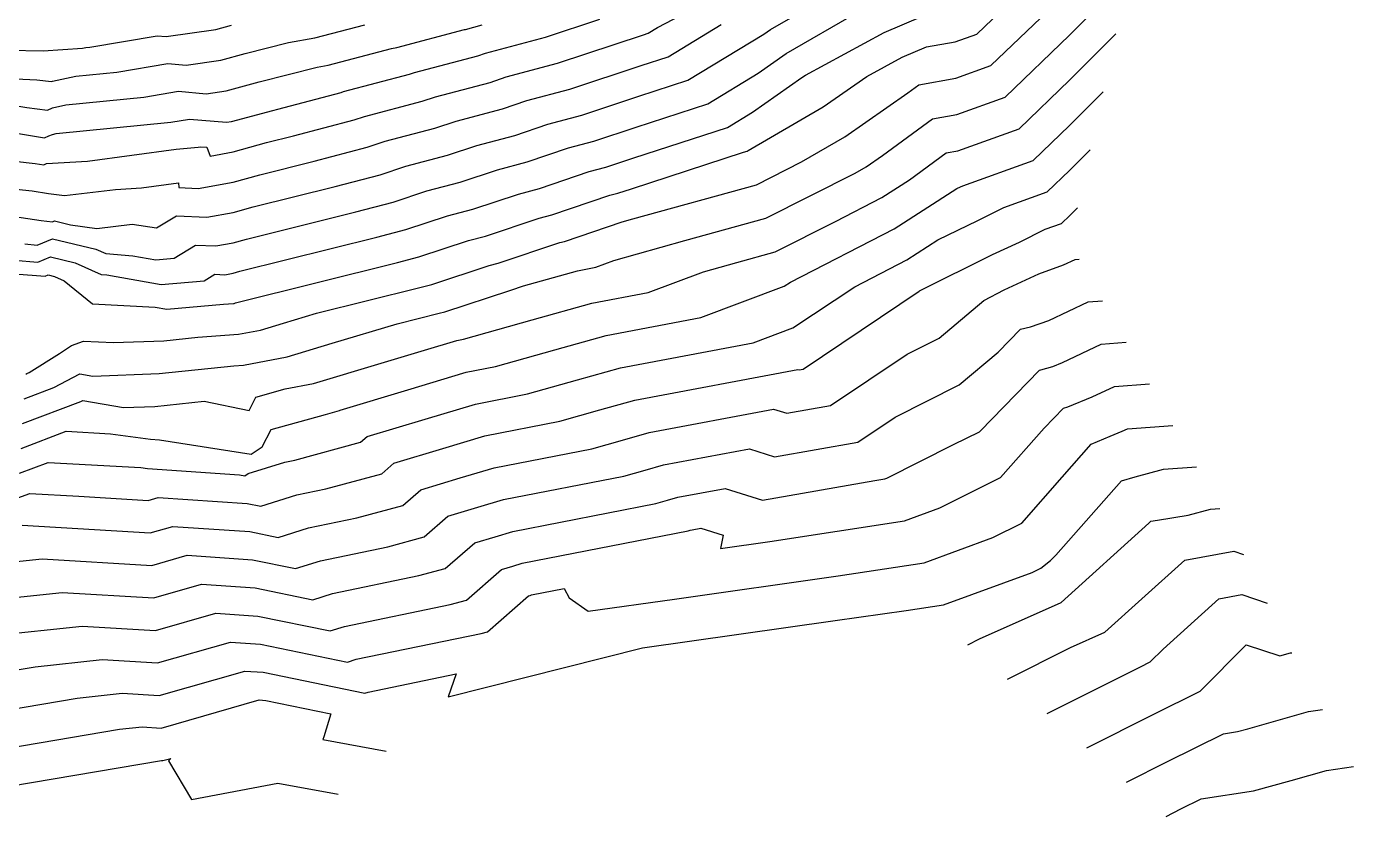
# Model space of a CAD drawing. Header units: metres. Extents: x 706150 to 707002, y 953723 to 954386.
# Drawn here: x 706641.2 to 706736.5, y 953882.9 to 953939.6 of the extents above; entities that cross this region are included whole.
import ezdxf

# ---------------------------------------------------------------- set-up
doc = ezdxf.new("R2010")
doc.units = ezdxf.units.M

msp = doc.modelspace()

# ---------------------------------------------------------------- linework, layer by layer
at = {"layer": 'CONTOUR_100'}
msp.add_polyline3d([(706714.4674, 953890.3361, 100), (706721.1639, 953893.6852, 100), (706721.8754, 953894.0399, 100), (706722.7918, 953894.9653, 100), (706726.7828, 953898.5759, 100), (706728.4394, 953898.875, 100), (706730.271, 953898.2629, 100)], dxfattribs=at)
at = {"layer": 'CONTOUR_101'}
for points in [[(706711.6223, 953892.7986, 101), (706716.1507, 953895.0634, 101), (706718.6156, 953896.1658, 101), (706721.2652, 953898.5701, 101), (706724.3425, 953901.354, 101), (706727.8732, 953901.9914, 101), (706728.5643, 953901.7605, 101)], [(706636.8773, 953884.5847, 101), (706650.9041, 953886.9586, 101), (706650.9598, 953886.9645, 101), (706651.0054, 953886.9617, 101), (706651.56, 953887.1204, 101), (706651.4053, 953886.9319, 101), (706653.0522, 953884.1625, 101), (706659.26, 953885.3494, 101), (706663.5817, 953884.5536, 101)]]:
    msp.add_polyline3d(points, dxfattribs=at)
at = {"layer": 'CONTOUR_102'}
for points in [[(706708.7772, 953895.2612, 102), (706709.627, 953895.6861, 102), (706715.4776, 953898.3028, 102), (706721.7669, 953904.0098, 102), (706721.9023, 953904.1322, 102), (706722.3901, 953904.2203, 102), (706724.5951, 953904.5813, 102), (706726.1982, 953905.0057, 102), (706726.8672, 953905.055, 102)], [(706636.3344, 953887.2495, 102), (706647.8784, 953889.2032, 102), (706649.5241, 953889.3777, 102), (706650.874, 953889.2961, 102), (706657.9118, 953891.3105, 102), (706658.3827, 953891.2786, 102), (706663.0572, 953890.3205, 102), (706662.5459, 953888.6694, 102), (706662.4797, 953888.4674, 102), (706667.0283, 953887.6298, 102)]]:
    msp.add_polyline3d(points, dxfattribs=at)
at = {"layer": 'CONTOUR_103'}
msp.add_polyline3d([(706635.7915, 953889.9143, 103), (706644.8528, 953891.4478, 103), (706648.0884, 953891.791, 103), (706650.7426, 953891.6305, 103), (706656.8774, 953893.3864, 103), (706658.1909, 953893.2974, 103), (706665.5024, 953891.7988, 103), (706665.7398, 953891.8737, 103), (706672.0395, 953893.1763, 103), (706671.4873, 953891.5283, 103), (706685.4234, 953895.0624, 103), (706699.2564, 953897.0148, 103), (706704.3579, 953897.7353, 103), (706707.0404, 953898.146, 103), (706713.3924, 953900.469, 103), (706714.0161, 953900.7709, 103), (706714.7193, 953901.3169, 103), (706715.0953, 953901.7094, 103), (706719.8137, 953907.0357, 103), (706720.7826, 953907.324, 103), (706722.8181, 953907.8629, 103), (706725.1848, 953908.0374, 103)], dxfattribs=at)
at = {"layer": 'CONTOUR_104'}
msp.add_polyline3d([(706635.2486, 953892.5791, 104), (706641.8271, 953893.6924, 104), (706646.6528, 953894.2043, 104), (706650.6112, 953893.9649, 104), (706655.843, 953895.4624, 104), (706657.999, 953895.3163, 104), (706664.2563, 953894.0338, 104), (706664.8841, 953894.2317, 104), (706673.8365, 953896.0828, 104), (706674.3028, 953896.2091, 104), (706677.2405, 953898.775, 104), (706677.3628, 953898.8116, 104), (706677.4683, 953898.8433, 104), (706679.8012, 953899.2989, 104), (706680.1529, 953898.6505, 104), (706681.5318, 953897.6806, 104), (706687.7302, 953898.5555, 104), (706699.4657, 953900.2129, 104), (706705.6365, 953901.1578, 104), (706710.5771, 953902.9646, 104), (706712.6503, 953904.003, 104), (706715.5595, 953907.2928, 104), (706717.6209, 953909.6729, 104), (706718.9908, 953910.2375, 104), (706719.8466, 953910.5931, 104), (706720.2401, 953910.7792, 104), (706723.5024, 953911.0198, 104)], dxfattribs=at)
at = {"layer": 'CONTOUR_105'}
msp.add_polyline3d([(706638.8014, 953895.937, 105), (706645.2171, 953896.6176, 105), (706650.4798, 953896.2993, 105), (706654.8086, 953897.5383, 105), (706657.8071, 953897.3352, 105), (706663.0103, 953896.2687, 105), (706664.0284, 953896.5897, 105), (706671.6091, 953898.1572, 105), (706672.7849, 953898.4756, 105), (706675.3099, 953900.681, 105), (706676.1078, 953900.9199, 105), (706676.7961, 953901.1266, 105), (706688.6928, 953903.45, 105), (706688.8493, 953903.494, 105), (706688.9849, 953903.532, 105), (706689.6182, 953903.6516, 105), (706691.2207, 953903.1446, 105), (706691.0316, 953902.1903, 105), (706694.5735, 953902.6905, 105), (706704.2325, 953904.1696, 105), (706706.7701, 953905.0976, 105), (706711.1292, 953907.2809, 105), (706714.2606, 953910.822, 105), (706715.6503, 953912.2458, 105), (706715.9602, 953912.338, 105), (706717.7085, 953913.0645, 105), (706719.2982, 953913.8161, 105), (706721.8201, 953914.0021, 105)], dxfattribs=at)
at = {"layer": 'CONTOUR_106'}
msp.add_polyline3d([(706635.7758, 953898.1817, 106), (706643.7814, 953899.0309, 106), (706650.3485, 953898.6337, 106), (706653.7742, 953899.6143, 106), (706657.6152, 953899.3541, 106), (706661.7642, 953898.5037, 106), (706663.1728, 953898.9477, 106), (706669.3816, 953900.2315, 106), (706671.267, 953900.7422, 106), (706673.3792, 953902.587, 106), (706674.8527, 953903.0281, 106), (706676.1238, 953903.4099, 106), (706686.3904, 953905.4149, 106), (706687.2305, 953905.6512, 106), (706687.9583, 953905.8552, 106), (706691.3573, 953906.4968, 106), (706694.0311, 953905.651, 106), (706702.1015, 953907.07, 106), (706702.8286, 953907.1813, 106), (706702.9632, 953907.2306, 106), (706707.7609, 953909.6336, 106), (706709.6097, 953910.5606, 106), (706709.6671, 953910.609, 106), (706713.9336, 953914.9752, 106), (706714.0253, 953914.9956, 106), (706714.8875, 953915.2521, 106), (706715.5705, 953915.5358, 106), (706718.3563, 953916.8531, 106), (706720.1377, 953916.9845, 106)], dxfattribs=at)
at = {"layer": 'CONTOUR_107'}
msp.add_polyline3d([(706635.2508, 953900.6915, 107), (706642.3458, 953901.4441, 107), (706650.2171, 953900.9681, 107), (706652.7399, 953901.6902, 107), (706657.4233, 953901.373, 107), (706660.5182, 953900.7386, 107), (706662.3171, 953901.3057, 107), (706667.1541, 953902.3059, 107), (706669.7491, 953903.0087, 107), (706671.4486, 953904.493, 107), (706673.5976, 953905.1364, 107), (706675.4516, 953905.6931, 107), (706684.088, 953907.3798, 107), (706685.6116, 953907.8084, 107), (706686.9316, 953908.1783, 107), (706693.0963, 953909.3421, 107), (706694.9079, 953908.769, 107), (706700.8899, 953909.8208, 107), (706703.5604, 953911.6135, 107), (706708.1679, 953913.9237, 107), (706710.9562, 953916.275, 107), (706712.5694, 953917.926, 107), (706713.2867, 953918.0853, 107), (706714.5844, 953918.5519, 107), (706717.4143, 953919.89, 107), (706718.4554, 953919.9668, 107)], dxfattribs=at)
at = {"layer": 'CONTOUR_108'}
msp.add_polyline3d([(706640.9101, 953903.8574, 108), (706650.0857, 953903.3025, 108), (706651.7055, 953903.7662, 108), (706657.2314, 953903.3918, 108), (706659.2721, 953902.9736, 108), (706661.4614, 953903.6637, 108), (706664.9266, 953904.3802, 108), (706668.2312, 953905.2752, 108), (706669.5179, 953906.399, 108), (706672.3425, 953907.2447, 108), (706674.7793, 953907.9764, 108), (706681.7856, 953909.3447, 108), (706683.9928, 953909.9656, 108), (706685.905, 953910.5015, 108), (706694.8353, 953912.1874, 108), (706695.7847, 953911.8871, 108), (706698.9195, 953912.4382, 108), (706704.4189, 953916.13, 108), (706706.7261, 953917.2868, 108), (706709.9247, 953919.9841, 108), (706711.3751, 953920.7345, 108), (706713.8768, 953921.9011, 108), (706715.6552, 953922.5406, 108), (706716.4724, 953922.927, 108), (706716.773, 953922.9492, 108)], dxfattribs=at)
at = {"layer": 'CONTOUR_109'}
msp.add_polyline3d([(706640.5914, 953905.8127, 109), (706641.4531, 953906.1369, 109), (706644.9565, 953905.9392, 109), (706649.9543, 953905.6369, 109), (706650.6711, 953905.8421, 109), (706657.0396, 953905.4107, 109), (706658.0261, 953905.2085, 109), (706660.6057, 953906.0217, 109), (706662.6991, 953906.4546, 109), (706666.7134, 953907.5418, 109), (706667.5872, 953908.305, 109), (706671.0875, 953909.3529, 109), (706674.1071, 953910.2597, 109), (706679.4832, 953911.3097, 109), (706682.374, 953912.1228, 109), (706684.8783, 953912.8246, 109), (706696.5744, 953915.0326, 109), (706696.6614, 953915.0051, 109), (706696.949, 953915.0556, 109), (706705.2774, 953920.6465, 109), (706705.2843, 953920.6499, 109), (706705.2939, 953920.658, 109), (706705.3129, 953920.6678, 109), (706710.5421, 953923.2731, 109), (706712.4964, 953924.1785, 109), (706714.3307, 953925.0893, 109), (706715.4898, 953925.5065, 109), (706716.0888, 953926.0815, 109), (706716.6381, 953926.6341, 109)], dxfattribs=at)
at = {"layer": 'CONTOUR_110'}
msp.add_polyline3d([(706640.7043, 953907.591, 110), (706642.7607, 953908.3647, 110), (706649.4056, 953907.9897, 110), (706649.8939, 953907.9255, 110), (706656.4921, 953907.4624, 110), (706656.8893, 953907.3999, 110), (706657.1254, 953907.5524, 110), (706659.7501, 953908.3797, 110), (706660.4717, 953908.5289, 110), (706665.1955, 953909.8083, 110), (706665.6566, 953910.211, 110), (706669.8324, 953911.4612, 110), (706673.4348, 953912.543, 110), (706677.1809, 953913.2746, 110), (706680.7552, 953914.28, 110), (706683.8517, 953915.1478, 110), (706693.368, 953916.9443, 110), (706696.208, 953918.0076, 110), (706700.6668, 953920.9726, 110), (706704.3895, 953922.8944, 110), (706706.6322, 953924.3309, 110), (706709.4841, 953925.7179, 110), (706711.369, 953926.6538, 110), (706714.4794, 953927.7732, 110), (706716.0867, 953929.3162, 110), (706717.5608, 953930.7991, 110)], dxfattribs=at)
at = {"layer": 'CONTOUR_111'}
msp.add_polyline3d([(706640.8172, 953909.3693, 111), (706644.0682, 953910.5925, 111), (706647.2507, 953910.4128, 111), (706650.1066, 953910.0375, 111), (706650.761, 953909.9915, 111), (706657.3458, 953908.9566, 111), (706658.1372, 953909.4675, 111), (706658.7747, 953910.7234, 111), (706662.6685, 953911.8015, 111), (706663.6776, 953912.0748, 111), (706663.7259, 953912.117, 111), (706668.5773, 953913.5695, 111), (706672.7626, 953914.8263, 111), (706674.8785, 953915.2395, 111), (706679.1363, 953916.4372, 111), (706682.825, 953917.4709, 111), (706689.606, 953918.751, 111), (706695.6051, 953920.9971, 111), (706696.0397, 953921.2861, 111), (706703.4964, 953925.1355, 111), (706707.9884, 953928.0129, 111), (706708.2406, 953928.1355, 111), (706708.4073, 953928.2182, 111), (706713.469, 953930.04, 111), (706716.0847, 953932.551, 111), (706718.4835, 953934.9642, 111)], dxfattribs=at)
at = {"layer": 'CONTOUR_112'}
msp.add_polyline3d([(706640.9301, 953911.1476, 112), (706645.113, 953912.7214, 112), (706645.2532, 953912.7957, 112), (706648.1705, 953912.29, 112), (706650.4191, 953912.3698, 112), (706653.9671, 953912.7432, 112), (706657.181, 953912.0948, 112), (706657.6664, 953913.0512, 112), (706659.783, 953913.6373, 112), (706661.8185, 953914.0306, 112), (706666.6634, 953915.4807, 112), (706669.7722, 953916.4135, 112), (706672.0903, 953917.1096, 112), (706672.5761, 953917.2045, 112), (706677.5175, 953918.5944, 112), (706681.7984, 953919.7941, 112), (706685.844, 953920.5578, 112), (706689.799, 953922.0386, 112), (706692.2063, 953922.7143, 112), (706694.9412, 953923.4692, 112), (706699.2812, 953925.6616, 112), (706702.6032, 953927.3766, 112), (706704.58, 953928.6428, 112), (706707.2343, 953930.5773, 112), (706708.0599, 953930.7237, 112), (706712.4586, 953932.3068, 112), (706716.0826, 953935.7858, 112), (706719.4062, 953939.1293, 112)], dxfattribs=at)
at = {"layer": 'CONTOUR_113'}
msp.add_polyline3d([(706641.0429, 953912.9259, 113), (706643.1724, 953913.7271, 113), (706645.0459, 953914.7199, 113), (706645.9686, 953914.5599, 113), (706650.7439, 953914.7294, 113), (706656.0885, 953915.2919, 113), (706656.7936, 953915.3422, 113), (706659.9141, 953915.9451, 113), (706663.1596, 953916.9165, 113), (706667.8185, 953918.3144, 113), (706670.8401, 953919.0672, 113), (706671.2375, 953919.1715, 113), (706675.9127, 953920.7096, 113), (706675.9783, 953920.7268, 113), (706676.8759, 953921.0255, 113), (706680.7718, 953922.1172, 113), (706682.082, 953922.3646, 113), (706683.3629, 953922.8441, 113), (706688.469, 953924.2774, 113), (706694.27, 953925.8786, 113), (706700.6879, 953929.1208, 113), (706701.4835, 953929.5842, 113), (706702.6503, 953930.3957, 113), (706706.2534, 953933.0216, 113), (706707.9934, 953933.3302, 113), (706711.4481, 953934.5736, 113), (706716.0806, 953939.0206, 113), (706720.329, 953943.2944, 113)], dxfattribs=at)
at = {"layer": 'CONTOUR_114'}
msp.add_polyline3d([(706641.1558, 953914.7042, 114), (706641.2318, 953914.7328, 114), (706641.4041, 953914.8241, 114), (706643.5666, 953916.1859, 114), (706644.4401, 953916.7574, 114), (706645.2985, 953917.0607, 114), (706647.4516, 953916.9606, 114), (706651.0687, 953917.089, 114), (706653.5012, 953917.345, 114), (706656.4272, 953917.5539, 114), (706658.0098, 953917.8597, 114), (706659.6558, 953918.3524, 114), (706662.0186, 953919.0613, 114), (706669.3446, 953920.8865, 114), (706670.308, 953921.1395, 114), (706674.4194, 953922.4921, 114), (706675.0699, 953922.6628, 114), (706679.5031, 953924.1376, 114), (706679.8172, 953924.221, 114), (706683.9737, 953925.6278, 114), (706684.7316, 953925.8406, 114), (706693.5987, 953928.288, 114), (706696.8488, 953929.9299, 114), (706699.9373, 953931.7288, 114), (706704.4668, 953934.8788, 114), (706705.2725, 953935.466, 114), (706707.9269, 953935.9367, 114), (706710.4377, 953936.8404, 114), (706716.0786, 953942.2554, 114)], dxfattribs=at)
at = {"layer": 'CONTOUR_115'}
msp.add_polyline3d([(706638.4406, 953922.0377, 115), (706642.5396, 953921.7257, 115), (706642.772, 953921.8212, 115), (706643.2263, 953921.7145, 115), (706643.9212, 953921.4024, 115), (706645.9489, 953919.7506, 115), (706650.4448, 953919.5003, 115), (706651.2758, 953919.3524, 115), (706655.3428, 953919.7144, 115), (706656.0607, 953919.7656, 115), (706656.1054, 953919.7743, 115), (706656.152, 953919.7882, 115), (706656.2188, 953919.8083, 115), (706667.849, 953922.7058, 115), (706669.3785, 953923.1075, 115), (706672.9261, 953924.2746, 115), (706674.1615, 953924.5988, 115), (706678.012, 953925.8798, 115), (706678.9289, 953926.1232, 115), (706683.0854, 953927.53, 115), (706683.6648, 953927.6868, 115), (706684.632, 953928.0051, 115), (706692.6805, 953930.6292, 115), (706692.9275, 953930.6974, 115), (706693.0098, 953930.739, 115), (706698.3911, 953933.8734, 115), (706701.5267, 953936.054, 115), (706704.0702, 953937.4392, 115), (706705.8185, 953938.1811, 115), (706707.8604, 953938.5432, 115), (706709.4273, 953939.1071, 115), (706716.0765, 953945.4902, 115)], dxfattribs=at)
at = {"layer": 'CONTOUR_116'}
msp.add_polyline3d([(706640.3138, 953922.8646, 116), (706642.0129, 953922.7352, 116), (706642.9237, 953923.1096, 116), (706644.7051, 953922.6913, 116), (706646.5699, 953921.8537, 116), (706646.9831, 953921.8223, 116), (706650.8862, 953921.1281, 116), (706653.9551, 953921.4012, 116), (706654.7175, 953921.8646, 116), (706655.4341, 953921.8311, 116), (706656.0483, 953921.9413, 116), (706656.5168, 953922.0745, 116), (706666.3534, 953924.5252, 116), (706668.449, 953925.0755, 116), (706671.4327, 953926.0571, 116), (706673.2532, 953926.5348, 116), (706676.5208, 953927.6219, 116), (706678.0406, 953928.0254, 116), (706681.5966, 953929.2289, 116), (706682.799, 953929.5543, 116), (706684.8063, 953930.2148, 116), (706691.5255, 953932.4056, 116), (706693.3114, 953933.4923, 116), (706696.8677, 953935.9945, 116), (706697.1358, 953936.1488, 116), (706702.7782, 953939.2217, 116), (706706.982, 953941.0058, 116)], dxfattribs=at)
at = {"layer": 'CONTOUR_117'}
msp.add_polyline3d([(706641.0919, 953924.0454, 117), (706641.966, 953923.942, 117), (706643.0755, 953924.398, 117), (706646.1839, 953923.6682, 117), (706646.902, 953923.3456, 117), (706648.8422, 953923.1979, 117), (706650.4966, 953922.9037, 117), (706651.7974, 953923.0194, 117), (706653.3451, 953923.9602, 117), (706654.7997, 953923.8923, 117), (706656.0465, 953924.1159, 117), (706656.9977, 953924.3862, 117), (706664.8579, 953926.3445, 117), (706667.5195, 953927.0434, 117), (706669.9394, 953927.8396, 117), (706672.3448, 953928.4708, 117), (706675.0297, 953929.364, 117), (706677.1523, 953929.9275, 117), (706680.1078, 953930.9279, 117), (706681.9333, 953931.4218, 117), (706684.9805, 953932.4245, 117), (706690.1041, 953934.0951, 117), (706693.7235, 953936.2976, 117), (706695.7349, 953937.7128, 117), (706700.8773, 953940.6726, 117)], dxfattribs=at)
at = {"layer": 'CONTOUR_118'}
msp.add_polyline3d([(706640.3575, 953926.0108, 118), (706642.2735, 953925.7226, 118), (706643.0823, 953925.6269, 118), (706643.2272, 953925.6865, 118), (706644.3566, 953925.4213, 118), (706646.2475, 953925.1591, 118), (706648.7929, 953925.4686, 118), (706650.5447, 953925.1878, 118), (706651.9727, 953926.0559, 118), (706654.1654, 953925.9534, 118), (706656.0447, 953926.2905, 118), (706657.4785, 953926.6979, 118), (706663.3623, 953928.1638, 118), (706666.5899, 953929.0114, 118), (706668.4461, 953929.6221, 118), (706671.4365, 953930.4068, 118), (706673.5385, 953931.1062, 118), (706676.264, 953931.8297, 118), (706678.619, 953932.6268, 118), (706681.0675, 953933.2893, 118), (706685.1548, 953934.6343, 118), (706688.6827, 953935.7845, 118), (706694.1355, 953939.1028, 118), (706694.6021, 953939.4311, 118), (706696.0679, 953940.2748, 118)], dxfattribs=at)
at = {"layer": 'CONTOUR_119'}
msp.add_polyline3d([(706636.7981, 953928.3506, 119), (706641.6104, 953927.8482, 119), (706642.7866, 953927.6713, 119), (706643.9396, 953927.5114, 119), (706647.6021, 953927.9568, 119), (706649.4591, 953928.07, 119), (706652.113, 953928.4227, 119), (706652.1517, 953928.079, 119), (706653.531, 953928.0145, 119), (706656.043, 953928.4651, 119), (706657.9594, 953929.0097, 119), (706661.8667, 953929.9832, 119), (706665.6604, 953930.9794, 119), (706666.9527, 953931.4045, 119), (706670.5281, 953932.3428, 119), (706672.0474, 953932.8483, 119), (706675.3756, 953933.7319, 119), (706677.1303, 953934.3257, 119), (706680.2017, 953935.1568, 119), (706685.329, 953936.844, 119), (706687.2613, 953937.474, 119), (706691.0717, 953939.7928, 119)], dxfattribs=at)
at = {"layer": 'CONTOUR_120'}
msp.add_polyline3d([(706637.3674, 953930.3153, 120), (706641.8215, 953929.8225, 120), (706642.4499, 953929.7176, 120), (706642.6552, 953929.8086, 120), (706645.5993, 953929.9881, 120), (706651.9597, 953930.8334, 120), (706653.52, 953930.9898, 120), (706653.6765, 953931.0163, 120), (706654.1598, 953930.9735, 120), (706654.3908, 953930.3437, 120), (706656.0412, 953930.6398, 120), (706658.4402, 953931.3214, 120), (706660.3712, 953931.8025, 120), (706664.7309, 953932.9474, 120), (706665.4594, 953933.187, 120), (706669.6197, 953934.2788, 120), (706670.5563, 953934.5904, 120), (706674.4873, 953935.634, 120), (706675.6415, 953936.0247, 120), (706679.3359, 953937.0243, 120), (706685.5032, 953939.0537, 120), (706685.8399, 953939.1635, 120), (706686.5038, 953939.5675, 120), (706692.8497, 953942.8886, 120)], dxfattribs=at)
at = {"layer": 'CONTOUR_121'}
msp.add_polyline3d([(706640.0624, 953932.0558, 121), (706642.5073, 953931.6478, 121), (706642.8226, 953931.7875, 121), (706643.0787, 953931.9038, 121), (706643.3273, 953931.9548, 121), (706651.577, 953932.7819, 121), (706652.9032, 953933.0062, 121), (706655.5543, 953932.7718, 121), (706655.9135, 953932.8237, 121), (706658.8873, 953933.6269, 121), (706659.2473, 953933.7195, 121), (706663.8014, 953934.9154, 121), (706663.9661, 953934.9695, 121), (706668.7114, 953936.2148, 121), (706669.0651, 953936.3325, 121), (706673.599, 953937.5362, 121), (706674.1527, 953937.7236, 121), (706678.4701, 953938.8918, 121), (706682.3684, 953940.1746, 121)], dxfattribs=at)
at = {"layer": 'CONTOUR_122'}
msp.add_polyline3d([(706639.3604, 953934.1359, 122), (706641.2306, 953933.8303, 122), (706642.7084, 953933.6487, 122), (706643.0748, 953933.8152, 122), (706644.0395, 953934.0132, 122), (706649.634, 953934.574, 122), (706652.1299, 953934.9961, 122), (706654.1161, 953934.8205, 122), (706655.5387, 953935.026, 122), (706657.9014, 953935.6641, 122), (706662.0688, 953936.736, 122), (706662.8602, 953936.8712, 122), (706667.4113, 953938.0584, 122), (706667.7996, 953938.1298, 122), (706672.6413, 953939.419, 122), (706672.7106, 953939.4324, 122), (706673.9276, 953939.7645, 122)], dxfattribs=at)
at = {"layer": 'CONTOUR_123'}
msp.add_polyline3d([(706639.4538, 953935.9353, 123), (706641.9477, 953935.8255, 123), (706643.0031, 953935.6957, 123), (706643.0709, 953935.7265, 123), (706644.7516, 953936.0715, 123), (706647.6909, 953936.3661, 123), (706651.3566, 953936.986, 123), (706652.6778, 953936.8692, 123), (706655.164, 953937.2283, 123), (706656.9156, 953937.7013, 123), (706660.005, 953938.496, 123), (706661.9141, 953938.8221, 123), (706665.5063, 953939.7591, 123)], dxfattribs=at)
at = {"layer": 'CONTOUR_124'}
msp.add_polyline3d([(706639.8996, 953937.9445, 124), (706642.405, 953937.8995, 124), (706645.2397, 953938.0838, 124), (706645.4638, 953938.1298, 124), (706645.7479, 953938.1582, 124), (706650.5833, 953938.9759, 124), (706651.2396, 953938.9179, 124), (706654.7893, 953939.4305, 124), (706655.9297, 953939.7385, 124)], dxfattribs=at)
at = {"layer": 'CONTOUR_97'}
msp.add_polyline3d([(706723.0026, 953882.9486, 97), (706724.075, 953883.4849, 97), (706725.5358, 953884.2133, 97), (706729.2864, 953884.7869, 97), (706731.9852, 953885.5393, 97), (706734.5333, 953886.2538, 97), (706736.4582, 953886.5412, 97)], dxfattribs=at)
at = {"layer": 'CONTOUR_98'}
msp.add_polyline3d([(706720.1575, 953885.4111, 98), (706723.1046, 953886.885, 98), (706727.1193, 953888.8868, 98), (706728.1383, 953889.0426, 98), (706728.8714, 953889.247, 98), (706733.2332, 953890.47, 98), (706734.2458, 953890.6212, 98)], dxfattribs=at)
at = {"layer": 'CONTOUR_99'}
msp.add_polyline3d([(706717.3125, 953887.8736, 99), (706722.1343, 953890.2851, 99), (706725.4615, 953891.9441, 99), (706728.748, 953895.2629, 99), (706731.181, 953894.4754, 99), (706731.933, 953894.6862, 99), (706732.0334, 953894.7012, 99)], dxfattribs=at)

doc.saveas('drawing.dxf')
